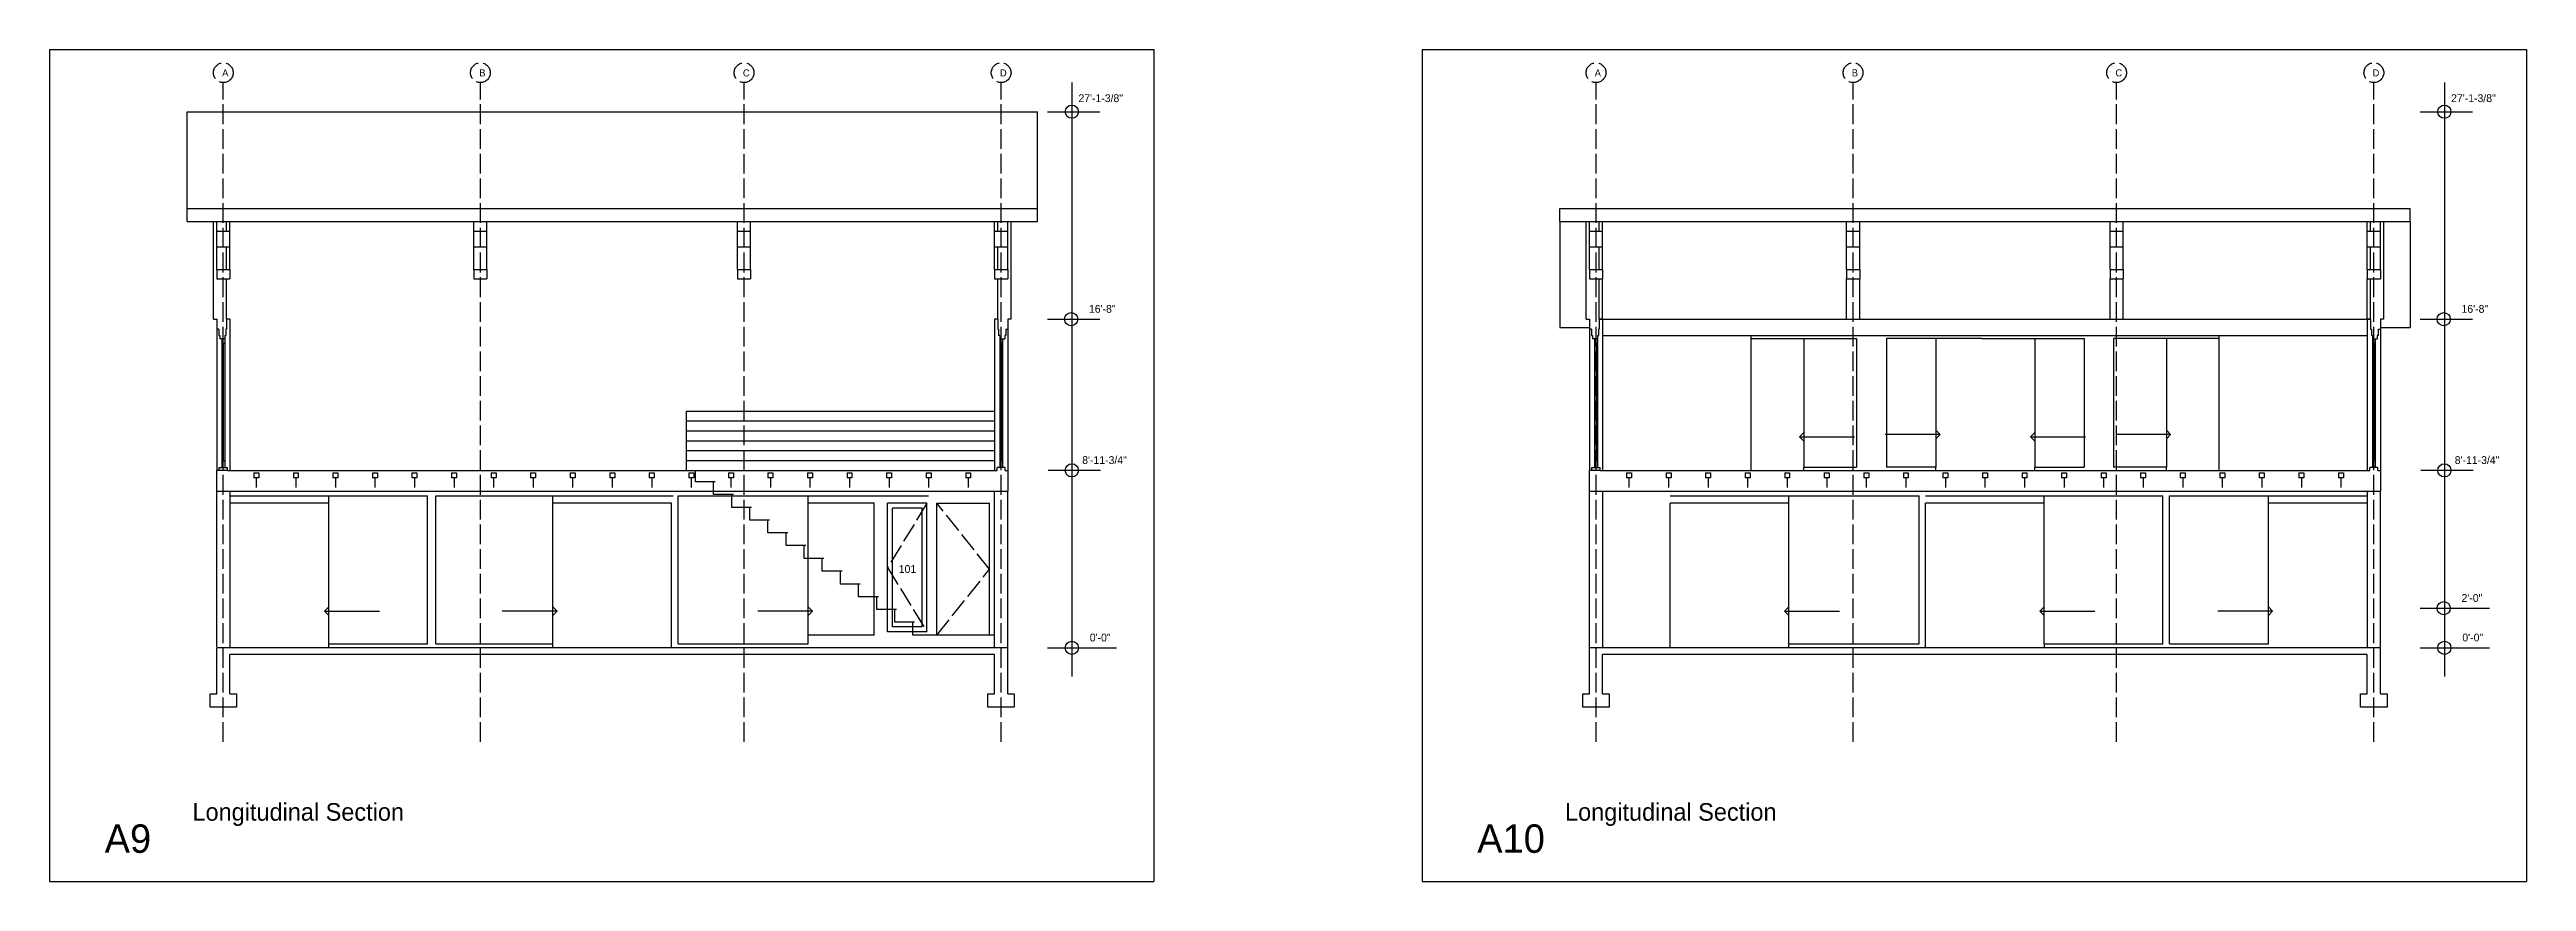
# Model space of a CAD drawing. Header units: inches. Extents: x -285 to 6358, y -2516 to 3346.
# Drawn here: x 4638 to 6141, y -509 to -4 of the extents above; entities that cross this region are included whole.
import ezdxf

# ---------------------------------------------------------------- set-up
doc = ezdxf.new("R2010")
doc.units = ezdxf.units.IN
doc.header["$MEASUREMENT"] = 0
doc.linetypes.add('ACAD_ISO02W100', pattern=[15, 12, -3])
for name, color, linetype in [('const', 7, 'Continuous'), ('e1', 7, 'Continuous'), ('e2', 251, 'Continuous'), ('glass', 172, 'Continuous'), ('glassSwing', 172, 'ACAD_ISO02W100'), ('grid', 252, 'ACAD_ISO02W100'), ('stairs', 140, 'Continuous'), ('walls', 7, 'Continuous')]:
    doc.layers.add(name, color=color, linetype=linetype)

msp = doc.modelspace()

# ---------------------------------------------------------------- linework, layer by layer
for p, q in [((4637.6, -4.1), (4637.6, -509.1)), ((4637.6, -4.1), (5307.7, -4.1)), ((5307.7, -4.1), (5307.7, -509.1)), ((5470.5, -4.1), (5470.5, -509.1)), ((5470.5, -4.1), (6140.6, -4.1)), ((6140.6, -4.1), (6140.6, -509.1)), ((4637.6, -509.1), (5307.7, -509.1)), ((5470.5, -509.1), (6140.6, -509.1))]:
    msp.add_line(p, q)
at = {"layer": 'e1'}
for p, q in [((5670.1, -179.6), (5734.1, -179.6)), ((5702.1, -179.6), (5702.1, -257.6)), ((5734.1, -179.6), (5734.1, -257.6)), ((5752.2, -179.6), (5752.2, -257.6)), ((5810.2, -179.6), (5752.2, -179.6)), ((5782.2, -179.6), (5782.2, -257.6)), ((5810.2, -179.6), (5872.2, -179.6)), ((5842.2, -179.6), (5842.2, -257.6)), ((5872.2, -179.6), (5872.2, -257.6)), ((5954.1, -179.6), (5890.1, -179.6)), ((5890.1, -179.6), (5890.1, -257.6)), ((5922.1, -179.6), (5922.1, -257.6)), ((5702.1, -257.6), (5734.1, -257.6)), ((5782.2, -257.6), (5752.2, -257.6)), ((5842.2, -257.6), (5872.2, -257.6)), ((5922.1, -257.6), (5890.1, -257.6)), ((4747, -275.1), (4867, -275.1)), ((4807, -364.8), (4807, -275.1)), ((4867, -364.8), (4867, -275.1)), ((4872, -275.1), (5016, -275.1)), ((4872, -364.8), (4872, -275.1)), ((4943, -364.8), (4943, -275.1)), ((5019, -275.1), (5171, -275.1)), ((5019, -364.8), (5019, -275.1)), ((5098, -364.8), (5098, -275.1)), ((5621, -275.1), (5772, -275.1)), ((5693, -364.8), (5693, -275.1)), ((5772, -364.8), (5772, -275.1)), ((5776, -275.1), (5848.9, -275.1)), ((5848, -364.8), (5848, -275.1)), ((5848, -275.1), (5920, -275.1)), ((5920, -364.8), (5920, -275.1)), ((5924, -275.1), (6044, -275.1)), ((5924, -364.8), (5924, -275.1)), ((5984, -364.8), (5984, -275.1)), ((4807, -364.8), (4867, -364.8)), ((4872, -364.8), (4943, -364.8)), ((5019, -364.8), (5098, -364.8)), ((5693, -364.8), (5772, -364.8)), ((5848, -364.8), (5920, -364.8)), ((5924, -364.8), (5984, -364.8))]:
    msp.add_line(p, q, dxfattribs=at)
at = {"layer": 'e2'}
for p, q in [((5257.9, -24.2), (5257.9, -384.7)), ((6090.8, -24.2), (6090.8, -384.7)), ((5243.2, -41.9), (5275, -41.9)), ((6076.1, -41.9), (6107.9, -41.9)), ((4739, -114.5), (4739, -108.6)), ((4747, -114.5), (4747, -108.6)), ((4895, -114.5), (4895, -108.6)), ((4903, -114.5), (4903, -108.6)), ((5055, -114.5), (5055, -108.6)), ((5063, -114.5), (5063, -108.6)), ((5211, -114.5), (5211, -108.6)), ((5219, -114.5), (5219, -108.6)), ((5554, -108.6), (5554, -172.9)), ((5572, -114.5), (5572, -108.6)), ((5580, -114.5), (5580, -108.6)), ((5728, -114.5), (5728, -108.6)), ((5736, -114.5), (5736, -108.6)), ((5887.9, -114.5), (5887.9, -108.6)), ((5895.9, -114.5), (5895.9, -108.6)), ((6044, -114.5), (6044, -108.6)), ((6052, -114.5), (6052, -108.6)), ((6070, -108.6), (6070, -172.9)), ((4739, -137.7), (4739, -124)), ((4747, -137.7), (4747, -124)), ((4895, -137.7), (4895, -124)), ((4903, -137.7), (4903, -124)), ((5055, -137.7), (5055, -124)), ((5063, -137.7), (5063, -124)), ((5211, -137.7), (5211, -124)), ((5219, -137.7), (5219, -124)), ((5572, -137.7), (5572, -124)), ((5580, -137.7), (5580, -124)), ((5728, -137.7), (5728, -124)), ((5736, -137.7), (5736, -124)), ((5887.9, -137.7), (5887.9, -124)), ((5895.9, -137.7), (5895.9, -124)), ((6044, -137.7), (6044, -124)), ((6052, -137.7), (6052, -124)), ((5580, -167.8), (5580, -143.3)), ((5728, -167.8), (5728, -143.3)), ((5736, -167.8), (5736, -143.3)), ((5887.9, -167.8), (5887.9, -143.3)), ((5895.9, -167.8), (5895.9, -143.3)), ((6044, -167.8), (6044, -143.3)), ((4739, -173.8), (4739, -259.6)), ((4747, -167.8), (4745, -167.8)), ((4747, -167.8), (4747, -259.6)), ((5211, -167.8), (5211, -259.6)), ((5213, -167.8), (5211, -167.8)), ((5219, -173.8), (5219, -259.6)), ((5243.2, -167.8), (5275, -167.8)), ((5554, -172.9), (5572, -172.9)), ((5572, -173.8), (5572, -259.6)), ((5578, -167.8), (6046, -167.8)), ((5580, -167.8), (5578, -167.8)), ((5580, -167.8), (5580, -259.6)), ((5580, -177.8), (6044, -177.8)), ((5670.1, -259.6), (5670.1, -177.8)), ((5954.1, -259.6), (5954.1, -177.8)), ((6044, -167.8), (6044, -259.6)), ((6046, -167.8), (6044, -167.8)), ((6052, -172.9), (6070, -172.9)), ((6052, -173.8), (6052, -259.6)), ((6076.1, -167.8), (6107.9, -167.8)), ((4742.2, -182.3), (4742.2, -253.8)), ((4743.9, -182.3), (4743.9, -253.8)), ((5214.2, -182.3), (5214.2, -253.8)), ((5215.9, -182.3), (5215.9, -253.8)), ((5575.1, -182.3), (5575.1, -253.8)), ((5576.8, -182.3), (5576.8, -253.8)), ((6047.1, -182.3), (6047.1, -253.8)), ((6048.8, -182.3), (6048.8, -253.8)), ((5243.6, -259.5), (5275.4, -259.5)), ((5702.1, -259.6), (5702.1, -257.6)), ((5782.2, -259.6), (5782.2, -257.6)), ((5842.2, -259.6), (5842.2, -257.6)), ((5922.1, -259.6), (5922.1, -257.6)), ((6076.5, -259.5), (6108.3, -259.5)), ((4739, -366.8), (4739, -272.3)), ((4747, -272.3), (4747, -367.3)), ((4807, -279.6), (4747, -279.6)), ((4807, -367.3), (4807, -279.6)), ((5015, -279.6), (4943, -279.6)), ((4943, -367.3), (4943, -279.6)), ((5015, -367.3), (5015, -279.6)), ((5138, -279.6), (5098, -279.6)), ((5098, -359.6), (5098, -279.6)), ((5138, -359.6), (5138, -279.6)), ((5146, -357.6), (5146, -279.6)), ((5170, -279.6), (5146, -279.6)), ((5149, -354.6), (5149, -282.6)), ((5167, -282.6), (5149, -282.6)), ((5167, -354.6), (5167, -282.6)), ((5170, -357.6), (5170, -279.6)), ((5176, -359.6), (5176, -279.6)), ((5176, -279.6), (5208, -279.6)), ((5208, -359.6), (5208, -279.6)), ((5211, -367.3), (5211, -272.3)), ((5219, -367.3), (5219, -272.3)), ((5572, -366.8), (5572, -272.3)), ((5580, -272.3), (5580, -367.3)), ((5621, -367.3), (5621, -279.6)), ((5693, -279.6), (5621, -279.6)), ((5847.9, -279.6), (5775.9, -279.6)), ((5775.9, -367.3), (5775.9, -279.6)), ((5776, -367.3), (5776, -279.6)), ((6044, -279.6), (5983.9, -279.6)), ((6044, -272.3), (6044, -367.3)), ((6052, -366.8), (6052, -272.3)), ((6076.1, -343.3), (6118.1, -343.3)), ((5138, -359.6), (5098, -359.6)), ((5170, -357.6), (5146, -357.6)), ((5167, -354.6), (5149, -354.6)), ((5243.2, -367.3), (5285.1, -367.3)), ((5693, -367.3), (5693, -364.8)), ((5848, -364.8), (5848, -367.3)), ((6076.1, -367.3), (6118.1, -367.3))]:
    msp.add_line(p, q, dxfattribs=at)
for centre in [(5257.9, -41.9), (6090.8, -41.9), (5257.5, -167.8), (6090.4, -167.8), (5257.9, -259.6), (6090.8, -259.6), (6090.4, -343.3), (5257.9, -367.3), (6090.8, -367.3)]:
    msp.add_circle(centre, 4, dxfattribs=at)
at = {"layer": 'glass'}
for p, q in [((4743, -182.3), (4743, -253.8)), ((5215, -182.3), (5215, -253.8)), ((5576, -182.3), (5576, -253.8)), ((6048, -182.3), (6048, -253.8))]:
    msp.add_line(p, q, dxfattribs=at)
at = {"layer": 'glassSwing'}
for p, q in [((5170, -279.6), (5146, -318.6)), ((5208, -319.6), (5176, -279.6)), ((5146, -318.6), (5170, -357.6)), ((5176, -359.6), (5208, -319.6))]:
    msp.add_line(p, q, dxfattribs=at)
at = {"layer": 'grid'}
for p, q in [((4743, -424.4), (4743, -24.2)), ((4899, -424.4), (4899, -24.2)), ((5059, -424.4), (5059, -24.2)), ((5215, -424.4), (5215, -24.2)), ((5576, -424.4), (5576, -24.2)), ((5732, -424.4), (5732, -24.2)), ((5891.9, -424.4), (5891.9, -24.2)), ((6048, -424.4), (6048, -24.2))]:
    msp.add_line(p, q, dxfattribs=at)
for centre in [(4743, -18.2), (4899, -18.2), (5059, -18.2), (5215, -18.2), (5576, -18.2), (5732, -18.2), (5891.9, -18.2), (6048, -18.2)]:
    msp.add_circle(centre, 6, dxfattribs=at)
at = {"layer": 'stairs'}
for p, q in [((5024, -223.6), (5211, -223.6)), ((5024, -259.6), (5024, -223.6)), ((5024, -229.6), (5211, -229.6)), ((5024, -235.6), (5211, -235.6)), ((5699.5, -239.3), (5702.1, -236.7)), ((5699.5, -239.3), (5732.8, -239.3)), ((5699.5, -239.3), (5702.1, -241.9)), ((5784.9, -237.8), (5751.5, -237.8)), ((5784.9, -237.8), (5782.2, -235.2)), ((5784.9, -237.8), (5782.2, -240.4)), ((5839.6, -239.3), (5842.2, -236.7)), ((5839.6, -239.3), (5842.2, -241.9)), ((5839.6, -239.3), (5873, -239.3)), ((5924.7, -237.8), (5891.4, -237.8)), ((5924.7, -237.8), (5922.1, -235.2)), ((5924.7, -237.8), (5922.1, -240.4)), ((5024, -241.6), (5211, -241.6)), ((5024, -247.6), (5211, -247.6)), ((5024, -253.6), (5211, -253.6)), ((5029.5, -266.6), (5029.5, -259.6)), ((5041.5, -266.6), (5029.5, -266.6)), ((5040.5, -274.3), (5040.5, -266.6)), ((5052.5, -274.3), (5040.5, -274.3)), ((5051.5, -282.1), (5051.5, -274.3)), ((5063.5, -282.1), (5051.5, -282.1)), ((5062.5, -289.8), (5062.5, -282.1)), ((5074.5, -289.8), (5062.5, -289.8)), ((5073.5, -297.6), (5073.5, -289.8)), ((5085.5, -297.6), (5073.5, -297.6)), ((5084.5, -305.3), (5084.5, -297.6)), ((5096.5, -305.3), (5084.5, -305.3)), ((5095.5, -313.1), (5095.5, -305.3)), ((5107.5, -313.1), (5095.5, -313.1)), ((5106.5, -320.8), (5106.5, -313.1)), ((5118.5, -320.8), (5106.5, -320.8)), ((5117.5, -328.6), (5117.5, -320.8)), ((5129.5, -328.6), (5117.5, -328.6)), ((5128.5, -336.3), (5128.5, -328.6)), ((4804.4, -345), (4807, -342.4)), ((4804.4, -345), (4837.7, -345)), ((4804.4, -345), (4807, -347.7)), ((4945.6, -345), (4912.3, -345)), ((4945.6, -345), (4943, -342.4)), ((4945.6, -345), (4943, -347.7)), ((5100.6, -345), (5067.3, -345)), ((5100.6, -345), (5098, -342.4)), ((5100.6, -345), (5098, -347.7)), ((5140.5, -336.3), (5128.5, -336.3)), ((5139.5, -344.1), (5139.5, -336.3)), ((5151.5, -344.1), (5139.5, -344.1)), ((5150.5, -351.8), (5150.5, -344.1)), ((5690.3, -345), (5693, -342.4)), ((5690.3, -345), (5723.7, -345)), ((5690.3, -345), (5693, -347.7)), ((5845.3, -345), (5848, -342.4)), ((5845.3, -345), (5848, -347.7)), ((5845.3, -345), (5878.7, -345)), ((5986.6, -345), (5953.3, -345)), ((5986.6, -345), (5984, -342.4)), ((5986.6, -345), (5984, -347.7)), ((5162.5, -351.8), (5150.5, -351.8)), ((5161.5, -359.6), (5161.5, -351.8)), ((5211, -359.6), (5161.5, -359.6))]:
    msp.add_line(p, q, dxfattribs=at)
at = {"layer": 'walls'}
for p, q in [((4721, -41.9), (5237, -41.9)), ((4721, -108.6), (4721, -41.9)), ((5237, -108.6), (5237, -41.9)), ((4721, -100.6), (5237, -100.6)), ((5554, -100.6), (6070, -100.6)), ((5554, -108.6), (5554, -100.6)), ((6070, -108.6), (6070, -100.6)), ((4721, -108.6), (5237, -108.6)), ((4737, -167.8), (4737, -108.6)), ((4739, -124), (4739, -114.5)), ((4739, -114.5), (4747, -114.5)), ((4745, -114.5), (4745, -108.6)), ((4747, -124), (4747, -114.5)), ((4895, -114.5), (4903, -114.5)), ((4895, -124), (4895, -114.5)), ((4903, -124), (4903, -114.5)), ((5055, -114.5), (5063, -114.5)), ((5055, -124), (5055, -114.5)), ((5063, -124), (5063, -114.5)), ((5211, -114.5), (5219, -114.5)), ((5211, -124), (5211, -114.5)), ((5213, -114.5), (5213, -108.6)), ((5219, -124), (5219, -114.5)), ((5221, -167.8), (5221, -108.6)), ((5554, -108.6), (6070, -108.6)), ((5570, -167.8), (5570, -108.6)), ((5572, -124), (5572, -114.5)), ((5572, -114.5), (5580, -114.5)), ((5578, -114.5), (5578, -108.6)), ((5580, -124), (5580, -114.5)), ((5728, -124), (5728, -114.5)), ((5728, -114.5), (5736, -114.5)), ((5736, -124), (5736, -114.5)), ((5887.9, -114.5), (5895.9, -114.5)), ((5887.9, -124), (5887.9, -114.5)), ((5895.9, -124), (5895.9, -114.5)), ((6044, -124), (6044, -114.5)), ((6044, -114.5), (6052, -114.5)), ((6046, -114.5), (6046, -108.6)), ((6052, -124), (6052, -114.5)), ((6054, -167.8), (6054, -108.6)), ((4739, -124), (4747, -124)), ((4745, -137.7), (4745, -124)), ((4895, -124), (4903, -124)), ((5055, -124), (5063, -124)), ((5211, -124), (5219, -124)), ((5213, -137.7), (5213, -124)), ((5572, -124), (5580, -124)), ((5578, -137.7), (5578, -124)), ((5728, -124), (5736, -124)), ((5887.9, -124), (5895.9, -124)), ((6044, -124), (6052, -124)), ((6046, -137.7), (6046, -124)), ((4739, -137.7), (4739, -143.3)), ((4739, -137.7), (4747, -137.7)), ((4739, -143.3), (4747, -143.3)), ((4745, -167.8), (4745, -143.3)), ((4747, -137.7), (4747, -143.3)), ((4895, -137.7), (4903, -137.7)), ((4895, -137.7), (4895, -143.3)), ((4895, -143.3), (4903, -143.3)), ((4903, -137.7), (4903, -143.3)), ((5055, -137.7), (5063, -137.7)), ((5055, -137.7), (5055, -143.3)), ((5055, -143.3), (5063, -143.3)), ((5063, -137.7), (5063, -143.3)), ((5211, -137.7), (5219, -137.7)), ((5211, -137.7), (5211, -143.3)), ((5211, -143.3), (5219, -143.3)), ((5213, -167.8), (5213, -143.3)), ((5219, -137.7), (5219, -143.3)), ((5572, -137.7), (5572, -143.3)), ((5572, -137.7), (5580, -137.7)), ((5572, -143.3), (5580, -143.3)), ((5578, -167.8), (5578, -143.3)), ((5580, -137.7), (5580, -143.3)), ((5728, -137.7), (5728, -143.3)), ((5728, -137.7), (5736, -137.7)), ((5728, -143.3), (5736, -143.3)), ((5736, -137.7), (5736, -143.3)), ((5887.9, -137.7), (5895.9, -137.7)), ((5887.9, -137.7), (5887.9, -143.3)), ((5887.9, -143.3), (5895.9, -143.3)), ((5895.9, -137.7), (5895.9, -143.3)), ((6044, -137.7), (6044, -143.3)), ((6044, -137.7), (6052, -137.7)), ((6044, -143.3), (6052, -143.3)), ((6046, -167.8), (6046, -143.3)), ((6052, -137.7), (6052, -143.3)), ((4737, -167.8), (4739, -167.8)), ((4739, -167.8), (4739, -173.8)), ((4740.3, -173.8), (4739, -173.8)), ((4740.3, -173.8), (4740.3, -177.8)), ((4740.3, -177.8), (4740.9, -177.8)), ((4740.9, -177.8), (4740.9, -179.8)), ((4743.9, -179.8), (4740.9, -179.8)), ((4742.2, -179.8), (4742.2, -182.3)), ((4743.9, -177.8), (4744.5, -177.8)), ((4743.9, -177.8), (4743.9, -179.8)), ((4743.9, -179.8), (4743.9, -182.3)), ((4744.5, -173.8), (4744.5, -177.8)), ((4745, -173.8), (4744.5, -173.8)), ((4745, -167.8), (4745, -173.8)), ((5213, -167.8), (5213, -173.8)), ((5213, -173.8), (5213.5, -173.8)), ((5213.5, -173.8), (5213.5, -177.8)), ((5214.2, -177.8), (5213.5, -177.8)), ((5214.2, -177.8), (5214.2, -179.8)), ((5214.2, -179.8), (5217.2, -179.8)), ((5214.2, -179.8), (5214.2, -182.3)), ((5215.9, -179.8), (5215.9, -182.3)), ((5217.2, -177.8), (5217.2, -179.8)), ((5217.8, -177.8), (5217.2, -177.8)), ((5217.8, -173.8), (5219, -173.8)), ((5217.8, -173.8), (5217.8, -177.8)), ((5219, -167.8), (5219, -173.8)), ((5221, -167.8), (5219, -167.8)), ((5570, -167.8), (5572, -167.8)), ((5572, -167.8), (5572, -173.8)), ((5573.2, -173.8), (5572, -173.8)), ((5573.2, -173.8), (5573.2, -177.8)), ((5573.2, -177.8), (5573.8, -177.8)), ((5573.8, -177.8), (5573.8, -179.8)), ((5576.8, -179.8), (5573.8, -179.8)), ((5575.1, -179.8), (5575.1, -182.3)), ((5576.8, -177.8), (5576.8, -179.8)), ((5576.8, -177.8), (5577.5, -177.8)), ((5576.8, -179.8), (5576.8, -182.3)), ((5578, -173.8), (5577.5, -173.8)), ((5577.5, -173.8), (5577.5, -177.8)), ((5578, -167.8), (5578, -173.8)), ((6046, -167.8), (6046, -173.8)), ((6046, -173.8), (6046.5, -173.8)), ((6046.5, -173.8), (6046.5, -177.8)), ((6047.1, -177.8), (6046.5, -177.8)), ((6047.1, -177.8), (6047.1, -179.8)), ((6047.1, -179.8), (6047.1, -182.3)), ((6047.1, -179.8), (6050.1, -179.8)), ((6048.8, -179.8), (6048.8, -182.3)), ((6050.7, -177.8), (6050.1, -177.8)), ((6050.1, -177.8), (6050.1, -179.8)), ((6050.7, -173.8), (6052, -173.8)), ((6050.7, -173.8), (6050.7, -177.8)), ((6054, -167.8), (6052, -167.8)), ((6052, -167.8), (6052, -173.8)), ((4742.2, -182.3), (4743.9, -182.3)), ((5215.9, -182.3), (5214.2, -182.3)), ((5575.1, -182.3), (5576.8, -182.3)), ((6048.8, -182.3), (6047.1, -182.3)), ((4743.9, -253.8), (4742.2, -253.8)), ((4742.2, -253.8), (4742.2, -257.8)), ((4742.2, -253.8), (4743.9, -253.8)), ((4743.9, -253.8), (4743.9, -257.8)), ((5215.9, -253.8), (5214.2, -253.8)), ((5214.2, -253.8), (5215.9, -253.8)), ((5214.2, -253.8), (5214.2, -257.8)), ((5215.9, -253.8), (5215.9, -257.8)), ((5575.1, -253.8), (5576.8, -253.8)), ((5576.8, -253.8), (5575.1, -253.8)), ((5575.1, -253.8), (5575.1, -257.8)), ((5576.8, -253.8), (5576.8, -257.8)), ((6047.1, -253.8), (6047.1, -257.8)), ((6047.1, -253.8), (6048.8, -253.8)), ((6048.8, -253.8), (6047.1, -253.8)), ((6048.8, -253.8), (6048.8, -257.8)), ((4739, -272.3), (4739, -259.6)), ((4745.5, -259.6), (4739, -259.6)), ((4740.5, -259.6), (4740.5, -257.8)), ((4740.5, -257.8), (4745.5, -257.8)), ((4745.5, -259.6), (4745.5, -257.8)), ((4745.5, -259.6), (5212.5, -259.6)), ((4761.5, -261.1), (4761.5, -264.1)), ((4761.5, -261.1), (4764.5, -261.1)), ((4764.5, -264.1), (4761.5, -264.1)), ((4763, -264.1), (4763, -270.1)), ((4764.5, -261.1), (4764.5, -264.1)), ((4785.5, -261.1), (4785.5, -264.1)), ((4785.5, -261.1), (4788.5, -261.1)), ((4788.5, -264.1), (4785.5, -264.1)), ((4787, -264.1), (4787, -270.1)), ((4788.5, -261.1), (4788.5, -264.1)), ((4809.5, -261.1), (4809.5, -264.1)), ((4809.5, -261.1), (4812.5, -261.1)), ((4812.5, -264.1), (4809.5, -264.1)), ((4811, -264.1), (4811, -270.1)), ((4812.5, -261.1), (4812.5, -264.1)), ((4833.5, -261.1), (4833.5, -264.1)), ((4833.5, -261.1), (4836.5, -261.1)), ((4836.5, -264.1), (4833.5, -264.1)), ((4835, -264.1), (4835, -270.1)), ((4836.5, -261.1), (4836.5, -264.1)), ((4857.5, -261.1), (4857.5, -264.1)), ((4857.5, -261.1), (4860.5, -261.1)), ((4860.5, -264.1), (4857.5, -264.1)), ((4859, -264.1), (4859, -270.1)), ((4860.5, -261.1), (4860.5, -264.1)), ((4881.5, -261.1), (4881.5, -264.1)), ((4881.5, -261.1), (4884.5, -261.1)), ((4884.5, -264.1), (4881.5, -264.1)), ((4883, -264.1), (4883, -270.1)), ((4884.5, -261.1), (4884.5, -264.1)), ((4905.5, -261.1), (4905.5, -264.1)), ((4905.5, -261.1), (4908.5, -261.1)), ((4908.5, -264.1), (4905.5, -264.1)), ((4907, -264.1), (4907, -270.1)), ((4908.5, -261.1), (4908.5, -264.1)), ((4929.5, -261.1), (4929.5, -264.1)), ((4929.5, -261.1), (4932.5, -261.1)), ((4932.5, -264.1), (4929.5, -264.1)), ((4931, -264.1), (4931, -270.1)), ((4932.5, -261.1), (4932.5, -264.1)), ((4953.5, -261.1), (4953.5, -264.1)), ((4953.5, -261.1), (4956.5, -261.1)), ((4956.5, -264.1), (4953.5, -264.1)), ((4955, -264.1), (4955, -270.1)), ((4956.5, -261.1), (4956.5, -264.1)), ((4977.5, -261.1), (4977.5, -264.1)), ((4977.5, -261.1), (4980.5, -261.1)), ((4980.5, -264.1), (4977.5, -264.1)), ((4979, -264.1), (4979, -270.1)), ((4980.5, -261.1), (4980.5, -264.1)), ((5001.5, -261.1), (5001.5, -264.1)), ((5001.5, -261.1), (5004.5, -261.1)), ((5004.5, -264.1), (5001.5, -264.1)), ((5003, -264.1), (5003, -270.1)), ((5004.5, -261.1), (5004.5, -264.1)), ((5025.5, -261.1), (5025.5, -264.1)), ((5025.5, -261.1), (5028.5, -261.1)), ((5028.5, -264.1), (5025.5, -264.1)), ((5027, -264.1), (5027, -270.1)), ((5028.5, -261.1), (5028.5, -264.1)), ((5049.5, -261.1), (5049.5, -264.1)), ((5049.5, -261.1), (5052.5, -261.1)), ((5052.5, -264.1), (5049.5, -264.1)), ((5051, -264.1), (5051, -270.1)), ((5052.5, -261.1), (5052.5, -264.1)), ((5073.5, -261.1), (5073.5, -264.1)), ((5073.5, -261.1), (5076.5, -261.1)), ((5076.5, -264.1), (5073.5, -264.1)), ((5075, -264.1), (5075, -270.1)), ((5076.5, -261.1), (5076.5, -264.1)), ((5097.5, -261.1), (5097.5, -264.1)), ((5097.5, -261.1), (5100.5, -261.1)), ((5100.5, -264.1), (5097.5, -264.1)), ((5099, -264.1), (5099, -270.1)), ((5100.5, -261.1), (5100.5, -264.1)), ((5121.5, -261.1), (5121.5, -264.1)), ((5121.5, -261.1), (5124.5, -261.1)), ((5124.5, -264.1), (5121.5, -264.1)), ((5123, -264.1), (5123, -270.1)), ((5124.5, -261.1), (5124.5, -264.1)), ((5145.5, -261.1), (5145.5, -264.1)), ((5145.5, -261.1), (5148.5, -261.1)), ((5148.5, -264.1), (5145.5, -264.1)), ((5147, -264.1), (5147, -270.1)), ((5148.5, -261.1), (5148.5, -264.1)), ((5169.5, -261.1), (5169.5, -264.1)), ((5169.5, -261.1), (5172.5, -261.1)), ((5172.5, -264.1), (5169.5, -264.1)), ((5171, -264.1), (5171, -270.1)), ((5172.5, -261.1), (5172.5, -264.1)), ((5193.5, -261.1), (5193.5, -264.1)), ((5193.5, -261.1), (5196.5, -261.1)), ((5196.5, -264.1), (5193.5, -264.1)), ((5195, -264.1), (5195, -270.1)), ((5196.5, -261.1), (5196.5, -264.1)), ((5212.5, -259.6), (5212.5, -257.8)), ((5217.5, -257.8), (5212.5, -257.8)), ((5217.5, -259.6), (5217.5, -257.8)), ((5217.5, -259.6), (5219, -259.6)), ((5219, -259.6), (5219, -272.3)), ((5572, -272.3), (5572, -259.6)), ((5578.5, -259.6), (5572, -259.6)), ((5573.5, -257.8), (5578.5, -257.8)), ((5573.5, -259.6), (5573.5, -257.8)), ((5578.5, -259.6), (5578.5, -257.8)), ((5578.5, -259.6), (6045.5, -259.6)), ((5594.5, -261.1), (5594.5, -264.1)), ((5594.5, -261.1), (5597.5, -261.1)), ((5597.5, -264.1), (5594.5, -264.1)), ((5596, -264.1), (5596, -270.1)), ((5597.5, -261.1), (5597.5, -264.1)), ((5618.5, -261.1), (5618.5, -264.1)), ((5618.5, -261.1), (5621.5, -261.1)), ((5621.5, -264.1), (5618.5, -264.1)), ((5620, -264.1), (5620, -270.1)), ((5621.5, -261.1), (5621.5, -264.1)), ((5642.5, -261.1), (5642.5, -264.1)), ((5642.5, -261.1), (5645.5, -261.1)), ((5645.5, -264.1), (5642.5, -264.1)), ((5644, -264.1), (5644, -270.1)), ((5645.5, -261.1), (5645.5, -264.1)), ((5666.5, -261.1), (5666.5, -264.1)), ((5666.5, -261.1), (5669.5, -261.1)), ((5669.5, -264.1), (5666.5, -264.1)), ((5668, -264.1), (5668, -270.1)), ((5669.5, -261.1), (5669.5, -264.1)), ((5690.5, -261.1), (5690.5, -264.1)), ((5690.5, -261.1), (5693.5, -261.1)), ((5693.5, -264.1), (5690.5, -264.1)), ((5692, -264.1), (5692, -270.1)), ((5693.5, -261.1), (5693.5, -264.1)), ((5714.5, -261.1), (5714.5, -264.1)), ((5714.5, -261.1), (5717.5, -261.1)), ((5717.5, -264.1), (5714.5, -264.1)), ((5716, -264.1), (5716, -270.1)), ((5717.5, -261.1), (5717.5, -264.1)), ((5738.5, -261.1), (5738.5, -264.1)), ((5738.5, -261.1), (5741.5, -261.1)), ((5741.5, -264.1), (5738.5, -264.1)), ((5740, -264.1), (5740, -270.1)), ((5741.5, -261.1), (5741.5, -264.1)), ((5762.5, -261.1), (5762.5, -264.1)), ((5762.5, -261.1), (5765.5, -261.1)), ((5765.5, -264.1), (5762.5, -264.1)), ((5764, -264.1), (5764, -270.1)), ((5765.5, -261.1), (5765.5, -264.1)), ((5786.5, -261.1), (5786.5, -264.1)), ((5786.5, -261.1), (5789.5, -261.1)), ((5789.5, -264.1), (5786.5, -264.1)), ((5788, -264.1), (5788, -270.1)), ((5789.5, -261.1), (5789.5, -264.1)), ((5810.5, -261.1), (5810.5, -264.1)), ((5810.5, -261.1), (5813.5, -261.1)), ((5813.5, -264.1), (5810.5, -264.1)), ((5812, -264.1), (5812, -270.1)), ((5813.5, -261.1), (5813.5, -264.1)), ((5834.5, -261.1), (5834.5, -264.1)), ((5834.5, -261.1), (5837.5, -261.1)), ((5837.5, -264.1), (5834.5, -264.1)), ((5836, -264.1), (5836, -270.1)), ((5837.5, -261.1), (5837.5, -264.1)), ((5858.5, -261.1), (5858.5, -264.1)), ((5858.5, -261.1), (5861.5, -261.1)), ((5861.5, -264.1), (5858.5, -264.1)), ((5860, -264.1), (5860, -270.1)), ((5861.5, -261.1), (5861.5, -264.1)), ((5882.5, -261.1), (5882.5, -264.1)), ((5882.5, -261.1), (5885.5, -261.1)), ((5885.5, -264.1), (5882.5, -264.1)), ((5884, -264.1), (5884, -270.1)), ((5885.5, -261.1), (5885.5, -264.1)), ((5906.5, -261.1), (5906.5, -264.1)), ((5906.5, -261.1), (5909.5, -261.1)), ((5909.5, -264.1), (5906.5, -264.1)), ((5908, -264.1), (5908, -270.1)), ((5909.5, -261.1), (5909.5, -264.1)), ((5930.5, -261.1), (5930.5, -264.1)), ((5930.5, -261.1), (5933.5, -261.1)), ((5933.5, -264.1), (5930.5, -264.1)), ((5932, -264.1), (5932, -270.1)), ((5933.5, -261.1), (5933.5, -264.1)), ((5954.5, -261.1), (5954.5, -264.1)), ((5954.5, -261.1), (5957.5, -261.1)), ((5957.5, -264.1), (5954.5, -264.1)), ((5956, -264.1), (5956, -270.1)), ((5957.5, -261.1), (5957.5, -264.1)), ((5978.5, -261.1), (5978.5, -264.1)), ((5978.5, -261.1), (5981.5, -261.1)), ((5981.5, -264.1), (5978.5, -264.1)), ((5980, -264.1), (5980, -270.1)), ((5981.5, -261.1), (5981.5, -264.1)), ((6002.5, -261.1), (6002.5, -264.1)), ((6002.5, -261.1), (6005.5, -261.1)), ((6005.5, -264.1), (6002.5, -264.1)), ((6004, -264.1), (6004, -270.1)), ((6005.5, -261.1), (6005.5, -264.1)), ((6026.5, -261.1), (6026.5, -264.1)), ((6026.5, -261.1), (6029.5, -261.1)), ((6029.5, -264.1), (6026.5, -264.1)), ((6028, -264.1), (6028, -270.1)), ((6029.5, -261.1), (6029.5, -264.1)), ((6050.5, -257.8), (6045.5, -257.8)), ((6045.5, -259.6), (6045.5, -257.8)), ((6050.5, -259.6), (6050.5, -257.8)), ((6050.5, -259.6), (6052, -259.6)), ((6052, -259.6), (6052, -272.3)), ((4739, -272.3), (5219, -272.3)), ((5572, -272.3), (6052, -272.3)), ((4739, -395.3), (4739, -367.3)), ((5219, -367.3), (4739, -367.3)), ((4747, -395.3), (4747, -371.3)), ((5211, -371.3), (4747, -371.3)), ((5211, -395.3), (5211, -371.3)), ((5219, -395.3), (5219, -367.3)), ((5572, -395.3), (5572, -366.8)), ((6052, -367.3), (5572, -367.3)), ((5580, -395.3), (5580, -371.3)), ((6044, -371.3), (5580, -371.3)), ((6044, -395.3), (6044, -371.3)), ((6052, -395.3), (6052, -367.3)), ((4735, -403.3), (4735, -395.3)), ((4735, -395.3), (4739, -395.3)), ((4751, -403.3), (4735, -403.3)), ((4747, -395.3), (4751, -395.3)), ((4751, -395.3), (4751, -403.3)), ((5207, -395.3), (5211, -395.3)), ((5207, -403.3), (5207, -395.3)), ((5223, -403.3), (5207, -403.3)), ((5219, -395.3), (5223, -395.3)), ((5223, -395.3), (5223, -403.3)), ((5568, -395.3), (5572, -395.3)), ((5568, -403.3), (5568, -395.3)), ((5584, -403.3), (5568, -403.3)), ((5580, -395.3), (5584, -395.3)), ((5584, -395.3), (5584, -403.3)), ((6040, -395.3), (6044, -395.3)), ((6040, -403.3), (6040, -395.3)), ((6056, -403.3), (6040, -403.3)), ((6052, -395.3), (6056, -395.3)), ((6056, -395.3), (6056, -403.3))]:
    msp.add_line(p, q, dxfattribs=at)

# ---------------------------------------------------------------- texts
at = {"layer": 'const', "attachment_point": 1}
for s, insert, char_height, width in [('A', (4742.3, -16.2), 4.26, 1625.197), ('B', (4898.3, -16.2), 4.26, 1625.197), ('C', (5058.3, -16.2), 4.26, 1625.197), ('D', (5214.3, -16.2), 4.26, 1625.197), ('A', (5575.2, -16.2), 4.26, 1625.197), ('B', (5731.2, -16.2), 4.26, 1625.197), ('C', (5891.2, -16.2), 4.26, 1625.197), ('D', (6047.2, -16.2), 4.26, 1625.197), ('27\'-1-3/8"', (5261.9, -31.3), 4.74, 1805.775), ('27\'-1-3/8"', (6094.9, -31.3), 4.74, 1805.775), ('16\'-8"', (5268.3, -159.2), 4.74, 1805.775), ('16\'-8"', (6101.2, -159.2), 4.74, 1805.775), ('8\'-11-3/4"', (5264.2, -251), 4.74, 1805.775), ('8\'-11-3/4"', (6097.1, -251), 4.74, 1805.775), ('101', (5152.9, -317.1), 4.74, 1805.775), ('2\'-0"', (6101.2, -334.7), 4.74, 1805.775), ('0\'-0"', (5268.8, -358.7), 4.74, 1805.775), ('0\'-0"', (6101.7, -358.7), 4.74, 1805.775), ('Longitudinal Section', (4724.3, -461.6), 10.656, 4062.993), ('Longitudinal Section', (5557.2, -461.6), 10.656, 4062.993), ('A9', (4671, -474.5), 17.26, 6582.049), ('A10', (5503.9, -474.5), 17.26, 6582.049)]:
    msp.add_mtext(s, dxfattribs=dict(at, insert=insert, char_height=char_height, width=width))

doc.saveas('drawing.dxf')
